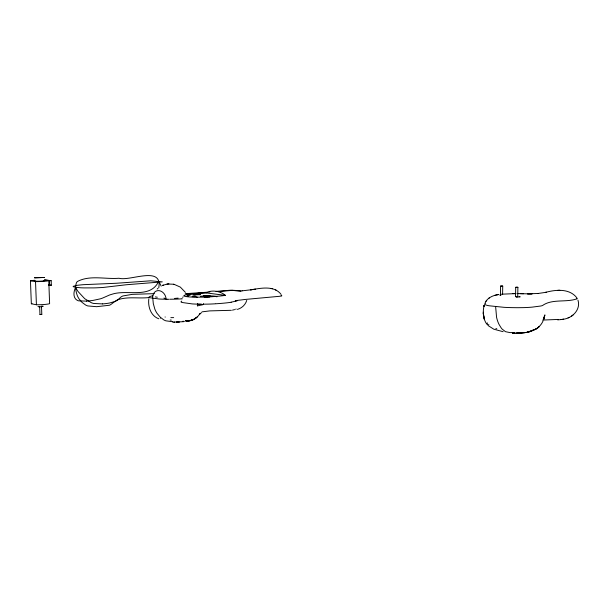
<?xml version="1.0" encoding="UTF-8"?>
<svg xmlns="http://www.w3.org/2000/svg" width="609" height="609" viewBox="0 0 609 609"><rect width="100%" height="100%" fill="white"/><g stroke="black" fill="none" stroke-linecap="round" stroke-linejoin="round"><path stroke-width="0.91" d="M487.299 322.861L487.269 324.574L488.943 324.78M500.438 295.365L500.59 286.047L502.729 286.07M502.592 294.482L502.729 286.093L500.621 286.078M515.541 296.743L515.716 287.281L516.874 287.204L517.886 287.303L517.726 296.789M158.751 287.874C162.854 265.189 130.174 281.472 118.991 278.252C105.327 279.424 89.782 274.834 77.305 281.548A5.466 4.979 -80.7 0 0 76.361 282.964C74.846 286.877 75.874 291.308 77.137 295.144A19.534 17.623 -80.9 0 0 79.101 298.943L82.032 302.368L85.504 304.942A15.613 14.091 -80.1 0 0 87.803 305.939L96.671 306.692L109.43 305.246A8.678 7.734 -79.6 0 0 110.861 304.5L115.801 300.777A16.885 14.829 -77.5 0 1 117.56 299.879C127.532 296.294 138.35 298.73 148.657 297.588M148.832 298.76C147.804 306.593 150.712 315.881 158.774 318.789M152.524 298.296C152.958 286.39 165.648 289.526 166.158 299.499M484.208 305.193L483.873 306.54L484.178 305.322C482.564 311.496 482.952 318.644 486.667 324.003M543.86 318.857L544.926 314.899L543.388 318.553M246.736 300.42C245.45 304.797 241.781 308.215 237.403 309.41M543.106 320.829C538.128 332.461 523.413 333.816 512.375 332.94L514.795 333.131L512.375 332.94M485.19 302.658C487.642 297.504 493.404 295.228 498.748 294.535M182.692 297.436L183.103 296.827M486.705 300.298L485.959 301.341M187.671 321.11C192.65 320.745 197.217 318.043 199.866 313.802L199.326 314.419L201.541 312.615M157.198 289.039L157.853 288.422M196.715 317.411L192.954 319.816L186.887 321.209L192.002 320.151L188.866 320.897M197.339 316.855L194.545 319.032M562.701 319.299C571.897 318.614 581.024 309.821 577.979 300.199M517.901 287.319L515.777 287.319M488.456 298.517L489.461 297.771M573.046 315.066L571.47 316.178M41.503 306.365L41.808 314.419L39.973 314.518L40.498 314.381M39.958 314.48L39.646 306.441M193.692 319.466L190.533 320.54M163.341 285.073L162.466 285.438L167.132 284.076M568.068 317.845L569.012 317.479M202.112 304.82L203.482 304.447L197.4 304.226M495.817 295.099L494.409 295.479M202.005 304.85L197.476 305.87M234.617 309.608L232.486 310.118M235.432 301.189L237.183 300.739L235.295 300.679L245.191 299.445L279.638 296.294A14.586 1.507 -0.6 0 0 280.833 296.119L281.868 295.829L281.092 295.479M235.021 301.288L233.011 301.775A35.855 3.852 -1.1 0 1 231.161 302.148M209.74 297.017L204.251 297.2M38.032 306.327C36.685 307.431 47.236 306.251 41.64 306.068M202.021 311.861L209.755 310.894L231.344 310.301M497.987 294.657L496.48 294.954M557.715 319.9L561.673 319.466M558.225 319.436L543.845 320.014M560.737 319.618L563.645 319.146M255.483 289.123L250.543 289.869C260.34 288.323 273.997 285.035 281.137 294.452M185.905 320.646L185.494 320.707M167.711 284L173.565 284.243M167.033 284.091L167.787 283.992M186.232 321.156L187.016 321.05L185.372 320.928M251.174 289.777L242.763 290.759M182.799 321.248L184.436 321.377M183.667 321.674L173.824 322.108M173.672 317.624L170.84 317.632M207.052 292.229L185.25 293.683M209.245 292.023L209.892 291.955M154.42 293.629L132.26 294.36L123.003 295.936A16.725 11.305 25.5 0 0 121.077 296.918L117.423 300.115A16.557 11.076 23.6 0 1 115.474 301.318L109.605 303.008A61.89 40.133 22.2 0 1 102.624 303.906M216.081 291.384L229.41 290.295A14.273 1.408 -0.8 0 1 231.237 290.196L242.588 290.843M195.481 293.607L187.488 294.505A16.846 1.713 -1.1 0 0 185.859 294.832L184.976 295.099A22.168 2.261 -1 0 0 184.291 295.472M501.473 294.193L515.937 293.591M203.322 296.279L205.157 296.119M174.555 298.44L178.148 298.121M200.391 296.294L205.872 295.814M186.194 294.307L207.935 292.457M220.222 291.414L232.509 290.364L241.042 291.384M190.137 295.319L187.42 295.555A10.048 1.028 -1.1 0 0 187.169 295.669M192.863 295.083L195.588 294.847M204.936 296.697L207.349 296.598M196.585 293.515L200.056 293.249A35.832 3.7 -1 0 1 206.124 292.899L225.376 295.357A31.493 17.927 83.7 0 0 222.041 293.165L220.656 292.518M576.837 297.839C569.537 288.247 555.766 289.564 545.481 292.411L546.418 292.251L537.595 293.553L538.478 293.462L527.455 293.842L532.159 293.858L529.297 293.865M48.941 285.24L51.331 285.225L51.164 280.719L44.594 279.775M44.465 280.11L51.164 280.719M168.358 283.939L168.937 283.893M86.409 301.12L78.683 300.861A12.568 6.76 -22.8 0 1 77.176 300.283C73.917 298.585 73.476 294.284 74.298 291.072A34.622 18.704 -23.7 0 1 75.638 287.319L80.517 287.768A19.93 1.751 -1.6 0 0 84.202 287.905L93.542 287.897A16.786 1.477 -1.6 0 0 96.42 287.813L100.721 287.608A41.503 3.563 -1.6 0 0 103.028 287.471L126.375 284.746L162.291 281.868L150.712 280.81L116.426 283.254L83.349 284.677A42.797 3.829 -1.5 0 0 81.423 284.852L78.241 285.187A16.679 1.454 -1.6 0 0 76.544 285.431L73.331 286.299A19.891 1.743 -1.6 0 0 73.278 286.694L75.63 287.319A34.683 23.043 23.7 0 0 78.18 291.673L84.72 298.714L91.419 302.749A12.736 8.587 23 0 0 93.733 303.472L102.624 303.906M215.784 303.777L217.474 303.663A33.99 3.654 -1.1 0 0 231.184 302.247M196.654 297.154A22.046 2.238 -1 0 0 199.531 297.169L202.926 297.139A16.877 1.72 -1.1 0 0 206.322 297.032L210.843 296.789A39.311 3.92 -1.1 0 0 212.906 296.644L219.788 296.05A35.017 3.502 -1.1 0 0 225.376 295.357M182.357 298.806L181.748 298.844M215.365 303.8L215.16 303.815A29.148 3.152 -1.1 0 1 214.132 303.876L211.681 303.998A19.975 2.185 -1.1 0 1 207.852 304.127L203.551 304.18M181.345 298.867L180.744 298.905A27.786 2.832 -1.3 0 1 179.754 298.958L177.394 299.072A19.024 1.956 -1.2 0 1 173.732 299.194L169.66 299.24M542.619 320.075L543.228 320.045M499.723 295.068L501.055 295.038M559.838 290.265L557.882 290.318M512.892 293.614L514.704 293.591M41.115 314.351L41.785 314.396M168.663 299.247L168.031 299.247M167.772 299.247L163.89 299.194A22.533 2.314 -1.2 0 1 159.063 299.004L149.647 297.694A22.51 2.307 -1.3 0 1 149.106 297.025L149.685 296.621A27.352 2.801 -1.2 0 1 150.21 296.408L151.687 296.004A18.826 1.918 -1.3 0 1 152.897 295.768M172.545 321.719L165.892 320.829A17.395 14.745 -80.8 0 1 163.768 319.877L160.243 317.182L157.069 313.376A24.01 20.325 -81.5 0 1 154.838 309.113L153.293 303.548L152.806 298.402M201.419 304.18L197.43 304.127A23.652 2.573 -1.1 0 1 192.254 303.914L181.825 302.452A23.622 2.565 -1.1 0 1 181.025 301.714L181.49 301.265A28.707 3.121 -1 0 1 181.779 301.12M517.201 293.591L528.658 293.858M516.417 297.123L520.185 296.842L519.233 296.568M523.527 293.736L520.231 293.645M172.553 322.024L174.661 322.153M516.059 296.849L517.361 296.697M485.594 303.312A21.635 2.352 1 0 0 484.764 303.731L484.673 304.226A31.561 3.418 1.1 0 0 484.893 304.477L485.822 304.964A25.921 2.817 1 0 0 489.118 305.779L503.986 307.317A25.997 2.824 1.1 0 0 511.712 307.629L516.295 307.69A31.409 3.395 1 0 0 518.647 307.69L523.192 307.636A21.886 2.39 1.1 0 0 526.991 307.492L529.274 307.355A40.042 4.324 1 0 0 532.243 307.119L540.815 306A30.321 3.273 1 0 0 542.528 305.52C551.952 298.753 565.487 302.536 576.236 299.072A18.902 1.88 1.2 0 0 576.792 298.943L577.317 298.707L576.715 298.41M30.45 280.856L35.535 281.617A9.569 0.761 -1.8 0 0 48.773 280.734L49.618 303.663A9.546 0.982 -2.1 0 1 36.418 304.766L31.341 303.769L30.45 280.856A9.569 0.761 -1.8 0 1 34.888 280.277M48.514 284.799L51.331 285.225M503.148 331.707L493.77 329.18L487.969 325.495M174.258 284.395L180.31 287.09L185.387 292.35M173.489 284.228L174.349 284.418M271.18 288.483L272.467 288.78M276.227 290.242L275.557 289.899M161.225 286.161L158.713 281.251C150.446 299.293 127.121 289.108 111.949 294.261A16.169 8.442 -23.9 0 0 109.308 295.106L103.149 297.824A16.413 8.823 -23.4 0 1 100.325 298.844L93.52 300.313A64.196 36.114 -23.8 0 1 86.409 301.12M35.535 281.617L36.418 304.766M49.474 280.833L49.641 285.347M483.295 312.189L483.34 313.78M495.635 306.654L496.563 317.236A27.002 16.58 -83.8 0 0 499.03 324.399L501.001 327.642A28.745 17.638 -83.8 0 0 502.113 329.05L505.47 331.677L509.946 332.598A71.39 43.871 -85.5 0 0 512.169 332.567M43.62 280.452A4.902 0.388 -1.8 0 1 40.186 281.168A4.902 0.388 -1.8 0 1 35.033 280.795M31.341 303.769A9.546 0.982 -2.1 0 1 31.942 303.594M496.792 328.761A5.61 0.746 1.3 0 1 495.886 328.555M208.461 295.875A10.186 1.058 -1 0 1 216.842 296.91M197.133 297.474A10.186 1.058 -1 0 1 196.578 297.2A17.326 1.766 -1.1 0 1 184.085 295.472M196.783 296.903A10.186 1.058 -1 0 1 196.92 296.842M195.824 296.697A10.048 1.028 -1.1 0 1 192.079 296.636M188.173 296.294A10.048 1.028 -1.1 0 1 187.092 295.959M199.417 294.611A10.048 1.028 -1.1 0 1 200.483 294.627M220.648 292.564A54.681 30.899 82.9 0 0 210.569 291.308L209.237 291.544A31.234 17.638 83.8 0 0 206.116 292.876M171.304 320.113A4.956 0.632 -1.4 0 1 170.17 320.029M165.275 317.045A9.675 1.195 -1.4 0 1 165.054 317M165.359 298.395A9.698 1.005 -1.2 0 1 163.89 298.083M160.403 318.256A4.887 0.609 -1.5 0 1 160.296 318.195M157.32 297.207A9.569 0.974 -1.3 0 1 155.402 296.88M197.506 303.472A15.187 13.489 76.3 0 1 197.369 305.847M203.49 303.655A16.07 14.304 76.4 0 1 203.391 304.424M236.193 309.037A13.17 10.612 -82.7 0 1 235.584 309.273M44.381 277.476L34.584 277.803L44.381 277.476M209.96 295.89L203.513 295.982L209.953 295.921M544.286 317.54L543.639 319.519L544.286 317.54M200.247 294.611L193.875 294.733L200.247 294.611M539.178 326.637L537.526 328.045L539.178 326.637M536.415 328.822L528.589 331.867L536.415 328.822M529.952 331.524L526.975 332.24L529.952 331.524M525.247 332.567L516.219 333.192L525.247 332.567M179.13 322.085L176.45 322.169L179.13 322.085M484.368 319.39L483.333 313.589L484.368 319.39"/></g></svg>
